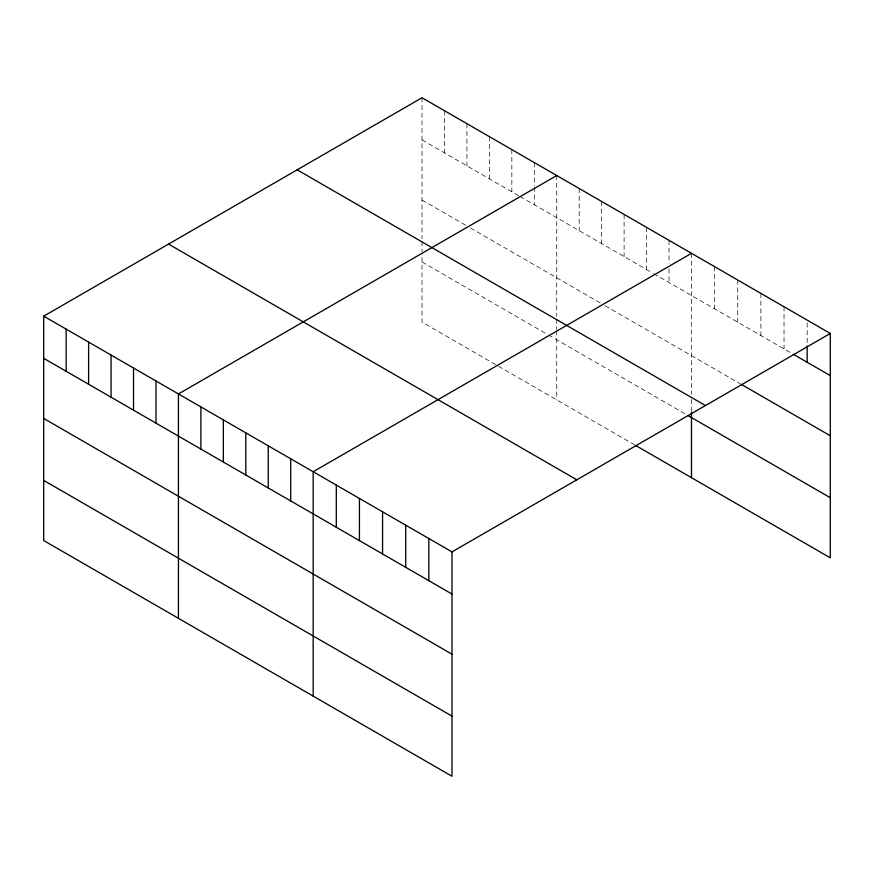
<?xml version="1.0" encoding="UTF-8"?>
<svg xmlns="http://www.w3.org/2000/svg" width="874" height="874" viewBox="0 0 874 874"><rect width="100%" height="100%" fill="white"/><g stroke="black" fill="none" stroke-linecap="round" stroke-linejoin="round"><path stroke-width="0.66" stroke-dasharray="4.37 3.28" d="M422.011 97.746L422.011 238.755M422.011 139.906L518.927 195.863M520.106 196.541L652.485 272.961M653.665 273.649L792.128 353.588M422.011 200.037L466.924 225.962M470.474 228.016L600.482 303.07M605.201 305.802L740.07 383.664M422.011 261.982L547.299 334.316M548.479 334.993L685.577 414.145M634.753 444.932L422.011 322.113L422.011 252.947M807.161 322.834L807.161 344.585M784.033 306.752L784.033 348.912M760.893 293.391L760.893 335.55M737.754 280.041L737.754 322.2M714.615 266.679L714.615 308.839M691.487 253.329L691.487 394.327M691.487 399.494L691.487 412.397M669.025 240.361L669.025 263.478M669.025 268.919L669.025 282.521M646.574 227.393L646.574 269.553M624.112 214.425L624.112 256.585M601.662 201.468L601.662 243.627M579.2 188.5L579.2 230.66M556.749 175.532L556.749 316.541M556.749 319.119L556.749 329.443M556.749 330.743L556.749 399.899M534.298 162.575L534.298 185.692M534.298 187.047L534.298 204.724M511.836 149.607L511.836 191.767M489.385 136.639L489.385 178.799M466.924 123.682L466.924 165.831M444.473 110.714L444.473 152.874M422.011 241.333L422.011 251.657"/><path stroke-width="1.31" d="M43.7 316.169L451.989 551.887L451.989 776.254L43.7 540.536L43.7 316.169L422.011 97.746L830.3 333.464L830.3 557.831L635.933 445.62M556.749 175.532L178.438 393.956L178.438 618.322M691.487 253.329L313.165 471.742L313.165 696.108M451.989 551.887L830.3 333.464M793.286 354.254L830.3 375.623M741.228 384.331L830.3 435.755M297.171 169.829L705.46 405.547M687.936 415.511L830.3 497.71M168.54 244.086L576.829 479.804M43.7 358.318L451.989 594.047M43.7 418.449L451.989 654.178M43.7 480.405L451.989 716.123M807.161 345.951L807.161 362.273M691.487 412.397L691.487 477.685M428.85 538.526L428.85 580.686M405.711 525.176L405.711 567.335M382.572 511.814L382.572 553.974M359.443 498.453L359.443 540.613M336.304 485.103L336.304 527.262M290.714 458.774L290.714 500.933M268.252 445.816L268.252 487.965M245.802 432.849L245.802 475.008M223.351 419.881L223.351 462.04M200.889 406.923L200.889 449.072M155.976 380.988L155.976 423.147M133.525 368.02L133.525 410.179M111.064 355.062L111.064 397.222M88.613 342.095L88.613 384.254M66.151 329.127L66.151 371.286"/></g></svg>
